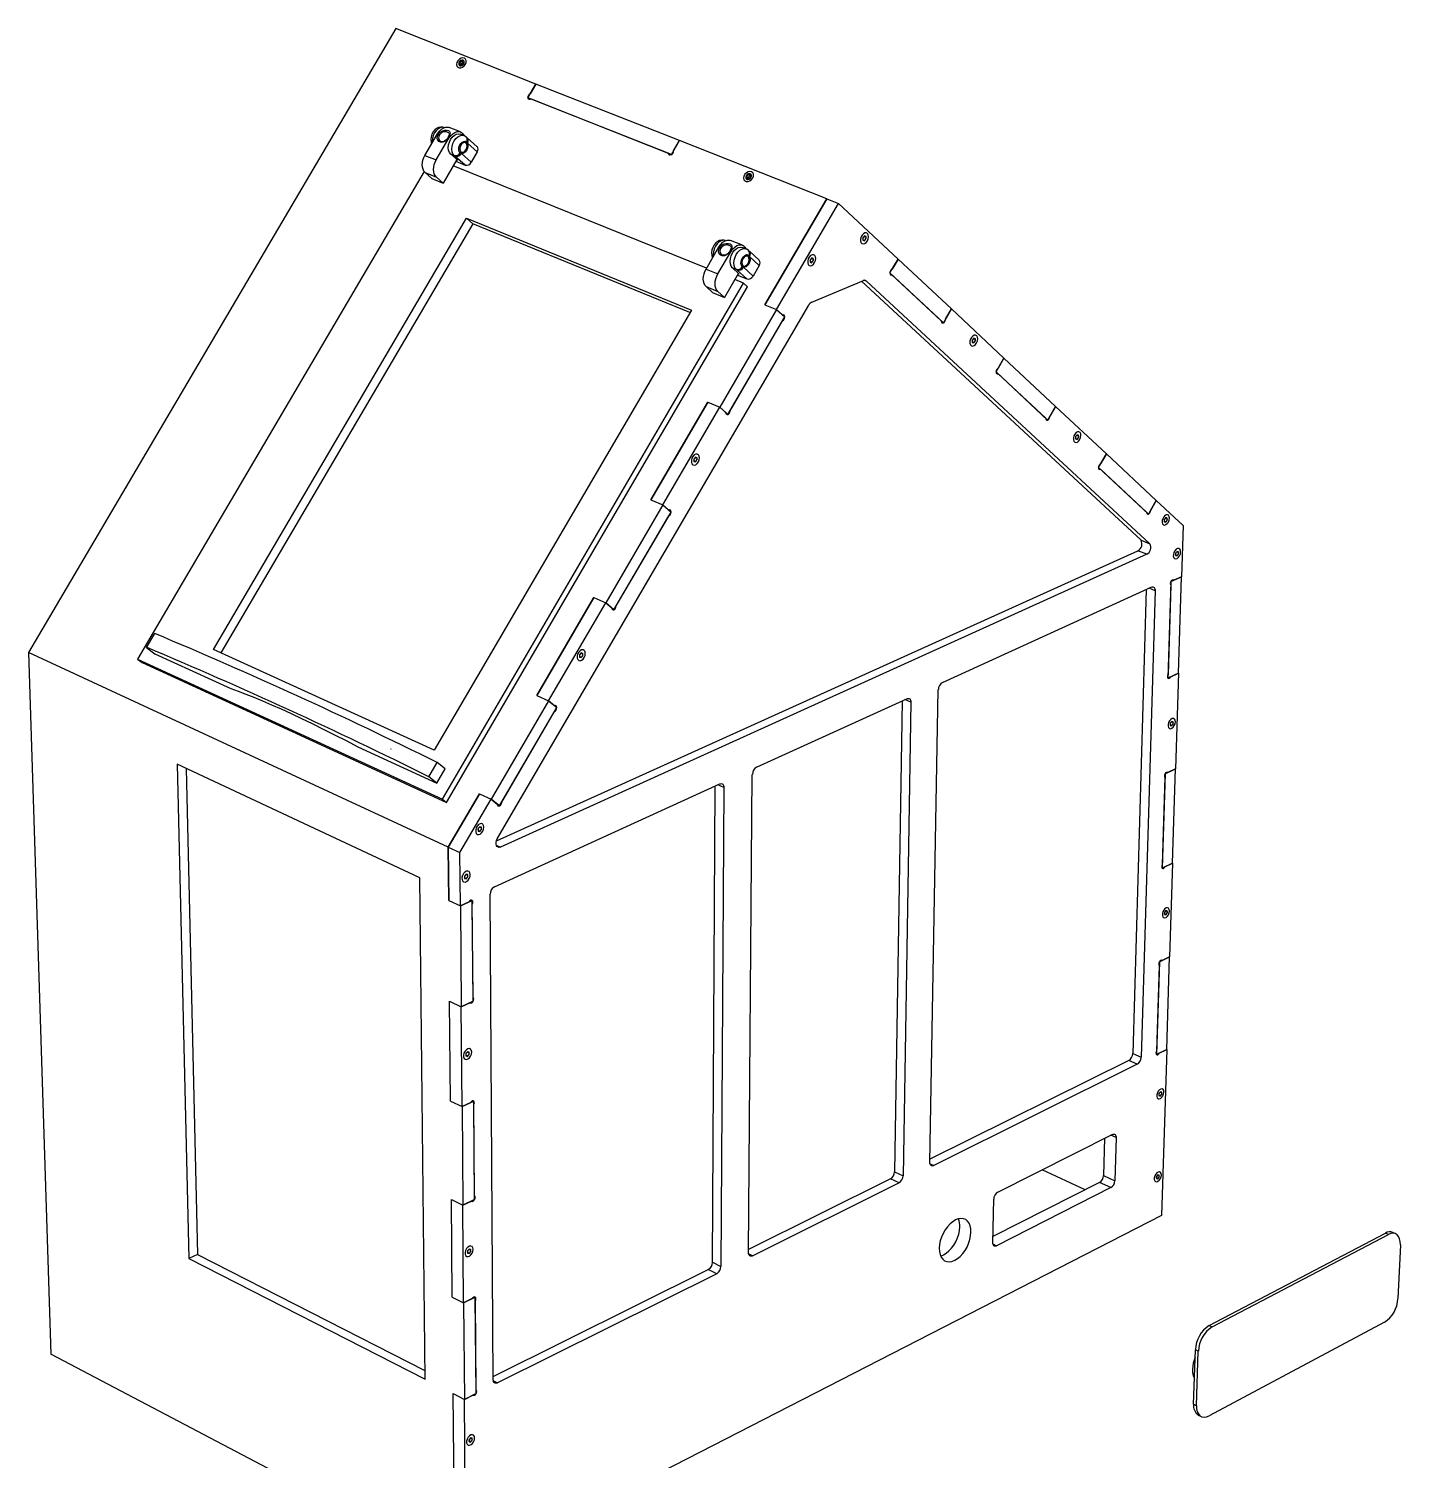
# Model space of a CAD drawing. Extents: x 0 to 176, y 0 to 259.
# Drawn here: x 52.3 to 176.1, y 130 to 259.2 of the extents above; entities that cross this region are included whole.
import ezdxf

# ---------------------------------------------------------------- set-up
doc = ezdxf.new("R2010")
doc.units = 0
doc.layers.get('0').update_dxf_attribs({"linetype": 'CONTINUOUS'})

msp = doc.modelspace()

# ---------------------------------------------------------------- linework, layer by layer
at = {"color": 7, "linetype": 'CONTINUOUS'}
for p, q in [((85.42, 259.22), (52.26, 202.9)), ((98.07, 254.22), (85.42, 259.22)), ((91.31, 256.3), (91.16, 256.13)), ((91.16, 256.13), (91.19, 255.95)), ((91.3, 256), (91.16, 256.13)), ((91.19, 255.95), (91.38, 255.94)), ((91.45, 256.18), (91.3, 256)), ((91.3, 256), (91.31, 255.94)), ((91.5, 256.29), (91.31, 256.3)), ((91.45, 256.18), (91.31, 256.3)), ((91.38, 255.94), (91.53, 256.11)), ((91.52, 256.17), (91.45, 256.18)), ((91.53, 256.11), (91.5, 256.29)), ((97.34, 252.98), (98.07, 254.22)), ((98.07, 254.22), (97.55, 253.33)), ((111.04, 249.11), (98.07, 254.22)), ((97.34, 252.98), (97.5, 252.84)), ((110.3, 247.85), (97.34, 252.98)), ((97.63, 252.87), (110.01, 247.97)), ((88.05, 247.78), (89.19, 249.73)), ((89.19, 249.73), (89.26, 249.7)), ((91.26, 249.89), (90.24, 250.3)), ((91.57, 249.56), (91.25, 249.69)), ((89.07, 247.37), (90.21, 249.32)), ((90.15, 249.34), (90.21, 249.32)), ((91.66, 249.03), (91.61, 249.05)), ((91.65, 248.16), (91.68, 248.19)), ((91.85, 248.6), (91.85, 248.65)), ((92.76, 248.56), (91.87, 249.35)), ((92.77, 248.09), (91.88, 248.88)), ((110.3, 247.85), (111.04, 249.11)), ((110.51, 248.2), (111.04, 249.11)), ((124.33, 243.86), (111.04, 249.11)), ((88.05, 247.78), (89.07, 247.37)), ((90.94, 247.4), (89.69, 245.28)), ((90.38, 247.9), (90.7, 247.77)), ((90.99, 247.36), (90.38, 247.9)), ((90.79, 247.69), (90.7, 247.77)), ((91.68, 246.9), (90.79, 247.69)), ((90.84, 247.24), (91.68, 246.9)), ((90.91, 247.36), (90.97, 247.34)), ((91.21, 248.03), (91.25, 248.01)), ((91.34, 247.95), (92.22, 247.16)), ((92.77, 248.09), (92.22, 247.16)), ((110.17, 247.82), (110.01, 247.97)), ((87.98, 246.33), (62.1, 202.31)), ((88.07, 246.23), (89.08, 245.82)), ((88.67, 245.7), (88.07, 246.23)), ((88.67, 245.7), (89.69, 245.28)), ((89.69, 245.28), (89.08, 245.82)), ((113.48, 237.59), (90.6, 246.84)), ((117.24, 246.06), (117.08, 245.88)), ((117.08, 245.88), (117.12, 245.69)), ((117.22, 245.75), (117.08, 245.88)), ((117.12, 245.69), (117.31, 245.68)), ((117.38, 245.93), (117.22, 245.75)), ((117.22, 245.75), (117.23, 245.68)), ((117.43, 246.04), (117.24, 246.06)), ((117.38, 245.93), (117.24, 246.06)), ((117.31, 245.68), (117.47, 245.85)), ((117.46, 245.93), (117.38, 245.93)), ((117.47, 245.85), (117.43, 246.04)), ((118.74, 234.29), (124.33, 243.86)), ((124.33, 243.86), (118.74, 234.29)), ((119.81, 233.85), (125.41, 243.44)), ((124.33, 243.86), (125.41, 243.44)), ((124.33, 243.86), (124.33, 243.86)), ((125.41, 243.44), (130.77, 238.42)), ((68.94, 203.16), (91.8, 242.11)), ((91.8, 242.11), (112.11, 233.81)), ((91.8, 242.11), (92.36, 241.61)), ((92.36, 241.61), (69.61, 202.86)), ((111.98, 233.59), (92.36, 241.61)), ((127.74, 240.5), (127.59, 240.33)), ((127.88, 240.45), (127.74, 240.5)), ((127.87, 240.23), (127.88, 240.45)), ((113.44, 237.51), (114.6, 239.51)), ((114.6, 239.51), (114.67, 239.48)), ((115.2, 240.08), (115.18, 240.08)), ((116.72, 239.67), (115.65, 240.1)), ((117.05, 239.33), (116.71, 239.47)), ((118.22, 238.32), (117.35, 239.12)), ((127.59, 240.33), (127.59, 240.11)), ((127.59, 240.11), (127.73, 240.06)), ((127.73, 240.06), (127.87, 240.23)), ((114.5, 237.08), (115.67, 239.08)), ((115.6, 239.1), (115.67, 239.08)), ((117.09, 237.86), (117.13, 237.9)), ((117.14, 238.79), (117.1, 238.8)), ((117.11, 238.8), (117.21, 238.74)), ((117.33, 238.39), (117.33, 238.45)), ((118.24, 237.84), (117.37, 238.64)), ((118.24, 237.84), (117.68, 236.88)), ((122.98, 238.53), (122.83, 238.36)), ((122.83, 238.36), (122.83, 238.14)), ((122.83, 238.14), (122.97, 238.09)), ((122.97, 238.09), (123.12, 238.26)), ((123.12, 238.48), (122.98, 238.53)), ((123.12, 238.26), (123.12, 238.48)), ((130.03, 237.16), (130.77, 238.42)), ((130.77, 238.42), (130.23, 237.49)), ((130.77, 238.42), (130.77, 238.42)), ((135.6, 233.91), (130.77, 238.42)), ((113.44, 237.51), (114.5, 237.08)), ((116.36, 237.14), (115.09, 234.96)), ((115.82, 237.63), (116.15, 237.49)), ((116.41, 237.09), (115.82, 237.63)), ((116.82, 236.23), (116.02, 236.56)), ((116.24, 237.41), (116.15, 237.49)), ((117.11, 236.62), (116.24, 237.41)), ((116.26, 236.97), (117.11, 236.62)), ((116.34, 237.1), (116.39, 237.07)), ((116.69, 237.76), (116.72, 237.74)), ((116.81, 237.68), (117.68, 236.88)), ((130.03, 237.16), (134.87, 232.65)), ((130.05, 237.05), (130.22, 236.98)), ((130.22, 236.98), (134.68, 232.83)), ((89.62, 189.66), (116.82, 236.23)), ((90, 189.36), (117.19, 235.9)), ((113.43, 235.93), (114.49, 235.5)), ((114.03, 235.4), (113.43, 235.93)), ((114.03, 235.4), (115.09, 234.96)), ((115.09, 234.96), (114.49, 235.5)), ((116.82, 236.23), (117.19, 235.9)), ((122.98, 234.53), (127.64, 236.47)), ((152.72, 213.03), (127.48, 236.41)), ((127.91, 236.43), (153.5, 212.71)), ((94.58, 186.07), (122.71, 234.26)), ((118.74, 234.29), (119.81, 233.85)), ((112.11, 233.81), (88.88, 194.07)), ((119.81, 233.85), (114.67, 225.05)), ((115.41, 224.39), (120.54, 233.19)), ((115.61, 224.73), (120.35, 232.85)), ((120.35, 233.36), (119.81, 233.85)), ((119.81, 233.85), (120.54, 233.19)), ((120.34, 232.85), (120.35, 232.85)), ((134.7, 232.72), (134.87, 232.65)), ((135.6, 233.91), (134.87, 232.65)), ((135.06, 232.99), (135.6, 233.91)), ((135.06, 232.99), (135.06, 232.99)), ((135.6, 233.91), (140.34, 229.47)), ((135.6, 233.91), (135.6, 233.91)), ((137.62, 231.27), (137.48, 231.1)), ((137.48, 231.1), (137.48, 230.89)), ((137.48, 230.89), (137.61, 230.84)), ((137.61, 230.84), (137.75, 231.01)), ((137.76, 231.22), (137.62, 231.27)), ((137.75, 231.01), (137.76, 231.22)), ((139.62, 228.23), (140.34, 229.47)), ((140.34, 229.47), (139.81, 228.56)), ((140.34, 229.47), (140.34, 229.47)), ((145, 225.11), (140.34, 229.47)), ((139.62, 228.23), (144.28, 223.88)), ((139.63, 228.13), (139.8, 228.06)), ((139.8, 228.06), (144.11, 224.04)), ((108.46, 216.68), (113.61, 225.49)), ((113.61, 225.49), (108.46, 216.68)), ((109.53, 216.22), (114.67, 225.05)), ((113.61, 225.49), (114.67, 225.05)), ((113.61, 225.49), (114.67, 225.05)), ((113.61, 225.49), (113.61, 225.49)), ((114.67, 225.05), (115.22, 224.57)), ((115.41, 224.39), (114.67, 225.05)), ((145, 225.11), (144.28, 223.88)), ((144.48, 224.21), (145, 225.11)), ((145, 225.11), (149.59, 220.83)), ((145, 225.11), (145, 225.11)), ((115.23, 224.47), (115.41, 224.39)), ((115.61, 224.73), (115.61, 224.73)), ((144.12, 223.94), (144.28, 223.88)), ((144.47, 224.21), (144.48, 224.21)), ((146.95, 222.55), (146.81, 222.39)), ((146.81, 222.39), (146.81, 222.18)), ((147.08, 222.51), (146.95, 222.55)), ((147.08, 222.3), (147.08, 222.51)), ((146.81, 222.18), (146.94, 222.14)), ((146.94, 222.14), (147.08, 222.3)), ((112.47, 220.53), (112.33, 220.36)), ((112.33, 220.36), (112.33, 220.14)), ((112.33, 220.14), (112.47, 220.1)), ((112.62, 220.48), (112.47, 220.53)), ((112.47, 220.1), (112.61, 220.27)), ((112.61, 220.27), (112.62, 220.48)), ((148.87, 219.6), (149.59, 220.83)), ((149.59, 220.83), (149.06, 219.93)), ((149.58, 220.83), (149.59, 220.83)), ((154.09, 216.61), (149.59, 220.83)), ((148.87, 219.6), (153.39, 215.4)), ((148.89, 219.5), (149.05, 219.44)), ((149.05, 219.44), (153.22, 215.56)), ((109.53, 216.23), (104.37, 207.39)), ((108.46, 216.68), (109.53, 216.23)), ((109.53, 216.23), (110.27, 215.58)), ((110.07, 215.75), (109.53, 216.22)), ((154.09, 216.61), (153.39, 215.4)), ((153.57, 215.72), (154.09, 216.61)), ((154.09, 216.61), (156.51, 214.35)), ((154.09, 216.61), (154.09, 216.61)), ((105.12, 206.76), (110.27, 215.58)), ((105.32, 207.1), (110.07, 215.24)), ((110.07, 215.24), (110.07, 215.24)), ((153.23, 215.46), (153.39, 215.4)), ((153.57, 215.72), (153.57, 215.72)), ((154.96, 215.08), (154.82, 214.92)), ((154.82, 214.92), (154.82, 214.71)), ((154.82, 214.71), (154.95, 214.67)), ((154.95, 214.67), (155.08, 214.83)), ((155.09, 215.03), (154.96, 215.08)), ((155.08, 214.83), (155.09, 215.03)), ((156.51, 214.35), (156.36, 209.74)), ((94.51, 185.89), (152.44, 212.09)), ((153.23, 211.77), (152.44, 212.09)), ((152.72, 213.03), (153.5, 212.71)), ((155.97, 212.03), (155.83, 211.87)), ((156.09, 211.99), (155.97, 212.03)), ((156.09, 211.79), (156.09, 211.99)), ((153.23, 211.77), (94.87, 185.34)), ((155.83, 211.87), (155.83, 211.67)), ((155.83, 211.67), (155.95, 211.63)), ((155.95, 211.63), (156.09, 211.79)), ((155.41, 209.31), (156.36, 209.74)), ((155.6, 209.45), (155.67, 209.43)), ((156.36, 209.74), (155.67, 209.43)), ((156.09, 201.03), (156.36, 209.74)), ((134.79, 200.2), (153.64, 208.8)), ((153.19, 208.6), (151.97, 166.71)), ((153.98, 208.48), (152.73, 166.36)), ((155.41, 209.31), (155.15, 200.59)), ((155.4, 208.97), (155.16, 200.92)), ((98.14, 199.01), (103.31, 207.85)), ((103.31, 207.85), (98.14, 199.01)), ((99.2, 198.54), (104.37, 207.39)), ((103.31, 207.85), (104.37, 207.39)), ((103.31, 207.85), (104.37, 207.39)), ((103.31, 207.85), (103.31, 207.85)), ((104.37, 207.39), (104.92, 206.93)), ((105.12, 206.76), (104.37, 207.39)), ((104.93, 206.84), (105.12, 206.76)), ((105.32, 207.1), (105.32, 207.1)), ((62.91, 203.36), (63.65, 204.62)), ((62.91, 203.36), (63.65, 202.79)), ((88.88, 194.07), (68.94, 203.16)), ((90.16, 185.33), (52.26, 202.9)), ((52.26, 202.9), (54.27, 139.56)), ((62.1, 202.31), (62.5, 202)), ((62.1, 202.31), (89.62, 189.66)), ((62.5, 202), (90, 189.36)), ((63.65, 202.79), (70.53, 199.64)), ((102.16, 202.87), (102.01, 202.7)), ((102.01, 202.7), (102.02, 202.48)), ((102.02, 202.48), (102.16, 202.44)), ((102.31, 202.82), (102.16, 202.87)), ((102.16, 202.44), (102.31, 202.61)), ((102.31, 202.61), (102.31, 202.82)), ((156.09, 201.03), (155.15, 200.59)), ((155.4, 200.7), (156.09, 201.03)), ((156.09, 201.03), (155.82, 192.4)), ((133.64, 156.86), (134.41, 199.55)), ((99.2, 198.54), (94.02, 189.67)), ((94.79, 189.06), (99.96, 197.92)), ((98.14, 199.01), (99.2, 198.54)), ((99.76, 198.08), (99.2, 198.54)), ((99.2, 198.54), (99.96, 197.92)), ((118, 192.55), (131.57, 198.73)), ((131.14, 198.54), (130.46, 156.02)), ((131.93, 198.42), (131.23, 155.66)), ((94.99, 189.4), (99.76, 197.58)), ((99.76, 197.58), (99.76, 197.58)), ((155.49, 196.68), (155.36, 196.52)), ((155.36, 196.52), (155.36, 196.32)), ((155.62, 196.64), (155.49, 196.68)), ((155.61, 196.44), (155.62, 196.64)), ((155.36, 196.32), (155.48, 196.28)), ((155.48, 196.28), (155.61, 196.44)), ((82, 194.38), (89.13, 191.11)), ((84.96, 194.18), (84.96, 194.18)), ((84.97, 194.19), (84.97, 194.19)), ((65.67, 192.81), (66.74, 148.18)), ((87.58, 182.57), (65.67, 192.81)), ((88.41, 191.68), (89.16, 192.97)), ((89.89, 192.39), (89.16, 192.97)), ((66.5, 192.42), (67.52, 148.55)), ((89.13, 191.11), (88.41, 191.68)), ((89.13, 191.11), (89.89, 192.39)), ((117.28, 148.72), (117.61, 191.88)), ((154.89, 191.96), (154.62, 183.42)), ((154.87, 191.63), (154.63, 183.74)), ((154.89, 191.96), (155.82, 192.4)), ((155.08, 192.1), (155.13, 192.08)), ((155.82, 192.4), (155.13, 192.08)), ((155.56, 183.87), (155.82, 192.4)), ((90.16, 185.33), (92.97, 190.15)), ((92.97, 190.15), (90.16, 185.33)), ((92.97, 190.15), (94.02, 189.67)), ((92.97, 190.15), (94.02, 189.67)), ((92.97, 190.15), (92.97, 190.15)), ((94.33, 181.75), (114.67, 191.03)), ((114.02, 147.85), (114.27, 190.84)), ((115.05, 190.71), (114.78, 147.47)), ((89.62, 189.66), (90, 189.36)), ((91.21, 184.85), (94.02, 189.67)), ((94.02, 189.67), (94.58, 189.22)), ((94.79, 189.06), (94.02, 189.67)), ((94.59, 189.15), (94.79, 189.06)), ((94.99, 189.4), (94.99, 189.4)), ((93, 187.17), (92.85, 187)), ((92.85, 187), (92.85, 186.78)), ((92.85, 186.78), (93, 186.74)), ((93.15, 187.13), (93, 187.17)), ((93, 186.74), (93.15, 186.92)), ((93.15, 186.92), (93.15, 187.13)), ((90.16, 185.33), (91.21, 184.85)), ((90.2, 180.52), (90.16, 185.33)), ((90.16, 185.33), (90.2, 180.52)), ((91.25, 180.03), (91.21, 184.85)), ((155.56, 183.87), (154.62, 183.42)), ((154.87, 183.54), (155.56, 183.87)), ((155.56, 183.87), (155.3, 175.42)), ((88.06, 137.29), (87.58, 182.57)), ((91.76, 182.89), (91.62, 182.72)), ((91.62, 182.72), (91.62, 182.51)), ((91.62, 182.51), (91.77, 182.47)), ((91.91, 182.85), (91.76, 182.89)), ((91.77, 182.47), (91.91, 182.64)), ((91.91, 182.64), (91.91, 182.85)), ((94.22, 137.24), (93.93, 181.07)), ((90.2, 180.52), (91.25, 180.03)), ((91.25, 180.03), (92.32, 180.52)), ((92.04, 180.39), (91.25, 180.03)), ((91.25, 180.03), (91.32, 170.92)), ((92.27, 180.54), (92.32, 180.52)), ((92.39, 171.41), (92.32, 180.52)), ((92.39, 171.76), (92.32, 180.16)), ((154.84, 179.44), (154.83, 179.25)), ((154.83, 179.25), (154.96, 179.21)), ((154.97, 179.6), (154.84, 179.44)), ((154.96, 179.21), (155.09, 179.37)), ((155.09, 179.57), (154.97, 179.6)), ((155.09, 179.37), (155.09, 179.57)), ((154.37, 174.96), (154.11, 166.6)), ((154.36, 174.64), (154.12, 166.92)), ((154.37, 174.96), (155.3, 175.42)), ((154.57, 175.11), (154.61, 175.08)), ((155.3, 175.42), (154.61, 175.08)), ((155.04, 167.06), (155.3, 175.42)), ((90.28, 171.41), (91.32, 170.92)), ((90.36, 162.41), (90.28, 171.41)), ((92.39, 171.41), (91.32, 170.92)), ((91.32, 170.92), (92.11, 171.28)), ((91.4, 161.91), (91.32, 170.92)), ((91.89, 166.86), (91.75, 166.69)), ((92.04, 166.82), (91.89, 166.86)), ((92.04, 166.62), (92.04, 166.82)), ((155.04, 167.06), (154.11, 166.6)), ((154.36, 166.72), (155.04, 167.06)), ((155.04, 167.06), (154.57, 152.08)), ((91.75, 166.69), (91.75, 166.48)), ((91.75, 166.48), (91.89, 166.44)), ((91.89, 166.44), (92.04, 166.62)), ((151.61, 166.08), (133.65, 157.15)), ((152.37, 165.73), (134, 156.58)), ((152.37, 165.73), (151.61, 166.08)), ((151.97, 166.71), (152.73, 166.36)), ((154.46, 163.25), (154.33, 163.09)), ((154.33, 163.09), (154.33, 162.9)), ((154.33, 162.9), (154.45, 162.86)), ((154.45, 162.86), (154.58, 163.02)), ((154.59, 163.22), (154.46, 163.25)), ((154.58, 163.02), (154.59, 163.22)), ((90.36, 162.41), (91.4, 161.91)), ((91.4, 161.91), (92.46, 162.41)), ((92.18, 162.28), (91.4, 161.91)), ((91.4, 161.91), (91.47, 153)), ((92.42, 162.43), (92.46, 162.41)), ((92.53, 153.51), (92.46, 162.41)), ((92.52, 153.85), (92.46, 162.07)), ((139.78, 154.19), (150.12, 159.39)), ((149.43, 159.05), (149.34, 155.68)), ((150.46, 159.12), (150.35, 155.21)), ((130.09, 155.38), (117.28, 149.01)), ((130.86, 155.02), (130.09, 155.38)), ((130.46, 156.02), (131.23, 155.66)), ((147.68, 154.4), (143.8, 156.21)), ((149.34, 155.68), (150.35, 155.21)), ((154.23, 155.75), (154.1, 155.59)), ((154.1, 155.59), (154.1, 155.4)), ((154.1, 155.4), (154.22, 155.37)), ((154.22, 155.37), (154.35, 155.53)), ((154.36, 155.72), (154.23, 155.75)), ((154.35, 155.53), (154.36, 155.72)), ((130.86, 155.02), (117.65, 148.44)), ((148.98, 155.06), (139.34, 150.17)), ((149.99, 154.59), (139.67, 149.35)), ((149.99, 154.59), (148.98, 155.06)), ((90.44, 153.51), (91.47, 153)), ((90.52, 144.7), (90.44, 153.51)), ((92.53, 153.51), (91.47, 153)), ((91.47, 153), (92.25, 153.37)), ((91.54, 144.19), (91.47, 153)), ((139.33, 149.62), (139.41, 153.55)), ((154.57, 152.08), (91.75, 119.87)), ((158.87, 142.14), (174.78, 150.48)), ((159.14, 142.01), (175.05, 150.36)), ((175.05, 150.36), (174.78, 150.48)), ((175.72, 150.43), (175.45, 150.55)), ((92.03, 149.04), (91.89, 148.87)), ((91.89, 148.87), (91.89, 148.67)), ((91.89, 148.67), (92.04, 148.63)), ((92.18, 149.01), (92.03, 149.04)), ((92.04, 148.63), (92.18, 148.81)), ((92.18, 148.81), (92.18, 149.01)), ((176.14, 149.44), (175.92, 144.57)), ((67.52, 148.55), (66.74, 148.18)), ((66.74, 148.18), (88.06, 137.29)), ((67.52, 148.55), (88.05, 138.08)), ((114.02, 147.85), (114.78, 147.47)), ((94.22, 137.54), (113.64, 147.2)), ((114.4, 146.82), (94.61, 136.97)), ((114.4, 146.82), (113.64, 147.2)), ((90.52, 144.7), (91.54, 144.19)), ((91.54, 144.19), (92.59, 144.7)), ((92.32, 144.57), (91.54, 144.19)), ((91.54, 144.19), (91.62, 135.47)), ((92.56, 144.72), (92.59, 144.7)), ((92.66, 135.99), (92.59, 144.7)), ((92.66, 136.33), (92.6, 144.37)), ((174.7, 142.44), (158.86, 134)), ((158.87, 142.14), (159.14, 142.01)), ((157.46, 135.03), (157.62, 139.96)), ((157.89, 139.83), (157.62, 139.96)), ((157.72, 134.9), (157.89, 139.83)), ((90.74, 120.4), (54.27, 139.56)), ((90.6, 135.99), (91.62, 135.47)), ((90.74, 120.4), (90.6, 135.99)), ((92.66, 135.99), (91.62, 135.47)), ((91.62, 135.47), (92.38, 135.86)), ((91.75, 119.87), (91.62, 135.47)), ((157.46, 135.03), (157.72, 134.9)), ((157.88, 134.06), (158.14, 133.94)), ((92.17, 132), (92.03, 131.83)), ((92.31, 131.98), (92.17, 132)), ((92.31, 131.78), (92.31, 131.98)), ((92.03, 131.83), (92.03, 131.63)), ((92.03, 131.63), (92.17, 131.61)), ((92.17, 131.61), (92.31, 131.78))]:
    msp.add_line(p, q, dxfattribs=at)
at = {"color": 8, "linetype": 'CONTINUOUS'}
for p, q in [((90.97, 247.34), (90.98, 247.36)), ((116.39, 237.07), (116.41, 237.1)), ((127.91, 236.43), (127.75, 236.5)), ((153.98, 208.48), (153.44, 208.71)), ((131.93, 198.42), (131.39, 198.65)), ((115.05, 190.71), (114.51, 190.95)), ((94.49, 185.52), (94.87, 185.34)), ((150.46, 159.12), (150, 159.33)), ((133.66, 156.74), (134, 156.58)), ((139.34, 149.51), (139.67, 149.35)), ((117.29, 148.61), (117.65, 148.44)), ((94.23, 137.16), (94.61, 136.97))]:
    msp.add_line(p, q, dxfattribs=at)
at = {"color": 7, "linetype": 'CONTINUOUS'}
for points in [[(91.77, 256.33), (91.72, 256.46), (91.61, 256.54), (91.47, 256.57), (91.31, 256.54), (91.16, 256.45), (91.03, 256.32), (90.94, 256.16), (90.91, 255.99), (90.93, 255.84), (91.02, 255.73), (91.14, 255.67), (91.29, 255.67), (91.45, 255.74), (91.6, 255.85), (91.71, 256), (91.77, 256.17), (91.77, 256.33)], [(91.49, 256.37), (91.4, 256.38), (91.3, 256.35), (91.21, 256.29), (91.14, 256.2), (91.1, 256.1), (91.1, 256), (91.13, 255.92), (91.2, 255.87), (91.29, 255.86), (91.38, 255.89), (91.48, 255.95), (91.55, 256.04), (91.59, 256.14), (91.59, 256.24), (91.56, 256.32), (91.49, 256.37)], [(97.55, 253.33), (97.46, 253.27), (97.39, 253.18), (97.35, 253.08), (97.34, 252.98), (97.38, 252.9), (97.45, 252.85), (97.54, 252.84), (97.63, 252.87)], [(89.78, 250.27), (89.66, 250.32), (89.47, 250.33), (89.28, 250.28), (89.1, 250.2), (88.93, 250.07), (88.79, 249.89), (88.67, 249.68), (88.6, 249.45), (88.57, 249.2), (88.6, 248.98), (88.65, 248.81)], [(90.15, 249.34), (90.01, 249.17), (89.84, 249.04), (89.65, 248.96), (89.46, 248.96), (89.31, 249.02), (89.2, 249.14), (89.16, 249.31), (89.18, 249.51), (89.26, 249.7)], [(89.19, 249.73), (89.35, 249.95), (89.54, 250.14), (89.74, 250.26), (89.95, 250.33), (90.14, 250.32), (90.24, 250.3)], [(89.26, 249.7), (89.28, 249.73), (89.42, 249.88), (89.64, 250), (89.85, 250.05), (90.02, 250.05), (90.17, 250.01), (90.27, 249.94), (90.32, 249.82), (90.3, 249.68), (90.24, 249.52), (90.15, 249.34)], [(90.22, 249.8), (90.22, 249.8), (90.24, 249.75), (90.25, 249.68), (90.22, 249.57), (90.16, 249.43), (90.11, 249.35)], [(90.38, 247.9), (90.26, 248.04), (90.19, 248.24), (90.16, 248.47), (90.19, 248.72), (90.26, 248.97), (90.37, 249.21), (90.52, 249.42), (90.69, 249.58), (90.88, 249.68), (91.06, 249.72), (91.24, 249.7), (91.25, 249.69)], [(90.21, 249.32), (90.37, 249.54), (90.56, 249.73), (90.76, 249.85), (90.96, 249.92), (91.16, 249.92), (91.34, 249.85), (91.48, 249.72), (91.59, 249.53), (91.59, 249.53)], [(91.78, 249.43), (91.63, 249.53), (91.57, 249.56)], [(90.12, 249.35), (90.07, 249.28), (89.95, 249.15), (89.8, 249.05), (89.66, 249.01), (89.53, 249), (89.42, 249.05), (89.39, 249.08)], [(91.23, 248.01), (91.15, 248.12), (91.11, 248.29), (91.12, 248.48), (91.18, 248.67), (91.28, 248.84), (91.41, 248.97), (91.55, 249.04), (91.69, 249.05), (91.81, 248.99)], [(91.75, 248.88), (91.64, 248.93), (91.52, 248.92), (91.39, 248.84), (91.29, 248.7), (91.22, 248.54), (91.19, 248.37), (91.22, 248.22), (91.29, 248.11), (91.4, 248.06), (91.52, 248.07), (91.65, 248.15), (91.75, 248.29), (91.82, 248.45), (91.85, 248.62), (91.82, 248.78), (91.75, 248.88)], [(91.88, 248.88), (91.93, 248.74), (91.93, 248.57), (91.89, 248.4), (91.81, 248.23), (91.71, 248.09), (91.59, 248), (91.46, 247.95), (91.34, 247.95)], [(91.61, 249.05), (91.62, 249.05), (91.73, 248.99)], [(91.88, 249.34), (91.81, 249.41), (91.78, 249.44)], [(110.01, 247.97), (110.04, 247.88), (110.11, 247.83), (110.2, 247.82), (110.3, 247.85), (110.4, 247.91), (110.47, 248), (110.51, 248.1), (110.51, 248.2)], [(88.07, 246.23), (87.96, 246.36), (87.88, 246.52), (87.83, 246.7), (87.81, 246.91), (87.82, 247.13), (87.87, 247.35), (87.95, 247.58), (88.05, 247.78)], [(89.08, 245.82), (88.97, 245.95), (88.89, 246.1), (88.84, 246.29), (88.83, 246.5), (88.84, 246.72), (88.89, 246.94), (88.96, 247.16), (89.07, 247.37)], [(90.99, 247.36), (90.99, 247.35), (91, 247.34), (91, 247.34), (91, 247.34), (91, 247.33), (90.99, 247.34), (90.98, 247.34), (90.97, 247.34)], [(117.72, 246.08), (117.66, 246.21), (117.55, 246.3), (117.4, 246.33), (117.24, 246.3), (117.08, 246.21), (116.94, 246.07), (116.85, 245.91), (116.82, 245.74), (116.85, 245.58), (116.94, 245.47), (117.07, 245.41), (117.23, 245.41), (117.4, 245.47), (117.55, 245.59), (117.66, 245.74), (117.72, 245.91), (117.72, 246.08)], [(117.13, 245.61), (117.22, 245.6), (117.32, 245.63), (117.42, 245.69), (117.49, 245.78), (117.53, 245.89), (117.53, 245.99), (117.49, 246.07), (117.42, 246.12), (117.33, 246.13), (117.23, 246.11), (117.14, 246.04), (117.06, 245.95), (117.02, 245.85), (117.02, 245.75), (117.06, 245.67), (117.13, 245.61)], [(128.09, 240.43), (128.07, 240.59), (128, 240.72), (127.9, 240.78), (127.77, 240.77), (127.64, 240.7), (127.52, 240.57), (127.43, 240.41), (127.38, 240.22), (127.38, 240.05), (127.42, 239.9), (127.51, 239.81), (127.63, 239.78), (127.76, 239.82), (127.89, 239.92), (128, 240.07), (128.07, 240.25), (128.09, 240.43)], [(127.86, 240.34), (127.85, 240.27), (127.82, 240.2), (127.78, 240.14), (127.73, 240.11), (127.68, 240.1), (127.64, 240.12), (127.61, 240.17), (127.6, 240.23), (127.62, 240.3), (127.64, 240.37), (127.69, 240.42), (127.74, 240.45), (127.79, 240.46), (127.83, 240.44), (127.85, 240.4), (127.86, 240.34)], [(115.17, 240.08), (115.05, 240.12), (114.85, 240.13), (114.66, 240.09), (114.49, 240), (114.32, 239.87), (114.17, 239.69), (114.05, 239.47), (113.97, 239.24), (113.94, 238.99), (113.96, 238.73), (114.03, 238.53), (114.03, 238.53)], [(115.6, 239.1), (115.46, 238.92), (115.28, 238.79), (115.09, 238.71), (114.9, 238.71), (114.73, 238.77), (114.62, 238.9), (114.57, 239.08), (114.59, 239.28), (114.67, 239.48)], [(114.6, 239.51), (114.76, 239.74), (114.95, 239.93), (115.15, 240.06), (115.36, 240.12), (115.55, 240.12), (115.65, 240.1)], [(114.67, 239.48), (114.69, 239.51), (114.83, 239.67), (115.06, 239.79), (115.28, 239.83), (115.45, 239.83), (115.61, 239.79), (115.71, 239.72), (115.77, 239.6), (115.76, 239.45), (115.7, 239.29), (115.6, 239.1)], [(115.65, 239.58), (115.66, 239.58), (115.69, 239.52), (115.7, 239.44), (115.67, 239.33), (115.61, 239.19), (115.57, 239.11)], [(115.82, 237.63), (115.71, 237.78), (115.64, 237.98), (115.61, 238.21), (115.64, 238.47), (115.71, 238.72), (115.83, 238.97), (115.98, 239.18), (116.15, 239.34), (116.34, 239.45), (116.52, 239.5), (116.7, 239.47), (116.71, 239.47)], [(115.67, 239.08), (115.83, 239.31), (116.02, 239.5), (116.22, 239.63), (116.43, 239.7), (116.62, 239.7), (116.8, 239.63), (116.94, 239.5), (117.03, 239.34)], [(117.26, 239.2), (117.11, 239.3), (117.04, 239.33)], [(117.36, 239.11), (117.29, 239.17), (117.26, 239.2)], [(115.57, 239.11), (115.52, 239.03), (115.39, 238.9), (115.25, 238.81), (115.09, 238.76), (114.95, 238.76), (114.84, 238.8), (114.81, 238.84)], [(116.71, 237.73), (116.63, 237.86), (116.59, 238.02), (116.6, 238.21), (116.67, 238.41), (116.77, 238.58), (116.9, 238.72), (117.04, 238.79), (117.18, 238.8), (117.29, 238.74)], [(117.23, 238.64), (117.13, 238.69), (117, 238.67), (116.88, 238.58), (116.77, 238.45), (116.7, 238.28), (116.67, 238.1), (116.7, 237.95), (116.77, 237.84), (116.87, 237.79), (117, 237.81), (117.12, 237.89), (117.23, 238.03), (117.3, 238.2), (117.33, 238.37), (117.3, 238.53), (117.23, 238.64)], [(117.37, 238.64), (117.41, 238.49), (117.41, 238.32), (117.37, 238.14), (117.29, 237.97), (117.18, 237.83), (117.06, 237.73), (116.93, 237.68), (116.81, 237.68)], [(123.34, 238.46), (123.32, 238.63), (123.25, 238.75), (123.14, 238.81), (123.02, 238.8), (122.88, 238.73), (122.76, 238.6), (122.67, 238.44), (122.62, 238.25), (122.62, 238.07), (122.66, 237.93), (122.75, 237.84), (122.87, 237.81), (123, 237.85), (123.13, 237.95), (123.24, 238.1), (123.31, 238.28), (123.34, 238.46)], [(122.85, 238.26), (122.86, 238.33), (122.89, 238.39), (122.93, 238.45), (122.98, 238.48), (123.03, 238.49), (123.07, 238.47), (123.1, 238.43), (123.11, 238.36), (123.1, 238.29), (123.07, 238.23), (123.02, 238.17), (122.97, 238.14), (122.93, 238.13), (122.88, 238.15), (122.86, 238.2), (122.85, 238.26)], [(113.43, 235.93), (113.32, 236.06), (113.25, 236.22), (113.2, 236.41), (113.18, 236.62), (113.2, 236.84), (113.25, 237.07), (113.33, 237.3), (113.44, 237.51)], [(114.49, 235.5), (114.39, 235.63), (114.31, 235.79), (114.26, 235.98), (114.25, 236.19), (114.27, 236.41), (114.32, 236.64), (114.4, 236.87), (114.5, 237.08)], [(116.41, 237.09), (116.42, 237.08), (116.43, 237.07), (116.43, 237.07), (116.43, 237.07), (116.42, 237.07), (116.42, 237.07), (116.41, 237.07), (116.39, 237.07)], [(130.23, 237.49), (130.16, 237.44), (130.09, 237.36), (130.05, 237.26), (130.03, 237.16), (130.05, 237.06), (130.09, 237), (130.15, 236.97), (130.22, 236.98)], [(120.35, 232.85), (120.42, 232.9), (120.48, 232.98), (120.53, 233.08), (120.54, 233.19), (120.53, 233.28), (120.49, 233.35), (120.42, 233.37), (120.35, 233.36)], [(134.68, 232.83), (134.69, 232.74), (134.73, 232.67), (134.79, 232.64), (134.87, 232.65), (134.94, 232.7), (135, 232.78), (135.04, 232.88), (135.06, 232.99)], [(137.97, 231.21), (137.95, 231.37), (137.88, 231.48), (137.78, 231.54), (137.66, 231.54), (137.53, 231.47), (137.41, 231.34), (137.32, 231.18), (137.27, 231), (137.27, 230.82), (137.31, 230.68), (137.4, 230.59), (137.51, 230.56), (137.64, 230.6), (137.76, 230.7), (137.87, 230.85), (137.94, 231.03), (137.97, 231.21)], [(137.74, 231.11), (137.73, 231.04), (137.7, 230.98), (137.66, 230.92), (137.61, 230.89), (137.56, 230.88), (137.52, 230.9), (137.5, 230.94), (137.49, 231), (137.5, 231.07), (137.53, 231.14), (137.57, 231.19), (137.62, 231.22), (137.67, 231.23), (137.71, 231.21), (137.73, 231.17), (137.74, 231.11)], [(139.81, 228.56), (139.74, 228.51), (139.67, 228.43), (139.63, 228.33), (139.62, 228.23), (139.63, 228.14), (139.67, 228.08), (139.73, 228.05), (139.8, 228.06)], [(115.22, 224.57), (115.23, 224.47), (115.27, 224.41), (115.34, 224.38), (115.41, 224.39), (115.49, 224.44), (115.55, 224.53), (115.59, 224.63), (115.61, 224.73)], [(144.11, 224.04), (144.12, 223.96), (144.16, 223.89), (144.21, 223.87), (144.28, 223.88), (144.36, 223.93), (144.42, 224.01), (144.46, 224.1), (144.48, 224.21)], [(147.29, 222.5), (147.27, 222.65), (147.21, 222.77), (147.11, 222.82), (146.99, 222.82), (146.86, 222.75), (146.75, 222.62), (146.66, 222.46), (146.61, 222.28), (146.61, 222.11), (146.65, 221.98), (146.73, 221.89), (146.84, 221.86), (146.97, 221.9), (147.09, 222), (147.19, 222.15), (147.26, 222.32), (147.29, 222.5)], [(147.07, 222.4), (147.06, 222.33), (147.03, 222.27), (146.99, 222.21), (146.94, 222.18), (146.9, 222.17), (146.86, 222.19), (146.83, 222.23), (146.82, 222.29), (146.84, 222.36), (146.86, 222.42), (146.9, 222.48), (146.95, 222.51), (147, 222.52), (147.04, 222.5), (147.06, 222.46), (147.07, 222.4)], [(112.84, 220.47), (112.81, 220.63), (112.74, 220.75), (112.64, 220.81), (112.51, 220.8), (112.37, 220.73), (112.25, 220.6), (112.16, 220.43), (112.11, 220.25), (112.11, 220.07), (112.16, 219.93), (112.25, 219.84), (112.37, 219.81), (112.5, 219.85), (112.63, 219.96), (112.74, 220.11), (112.81, 220.29), (112.84, 220.47)], [(112.34, 220.26), (112.35, 220.33), (112.38, 220.39), (112.42, 220.45), (112.47, 220.48), (112.52, 220.49), (112.56, 220.47), (112.59, 220.43), (112.6, 220.37), (112.59, 220.3), (112.56, 220.23), (112.52, 220.18), (112.47, 220.14), (112.42, 220.13), (112.38, 220.15), (112.35, 220.2), (112.34, 220.26)], [(149.06, 219.93), (148.99, 219.88), (148.93, 219.8), (148.89, 219.7), (148.87, 219.6), (148.89, 219.51), (148.92, 219.45), (148.98, 219.43), (149.05, 219.44)], [(110.07, 215.24), (110.15, 215.3), (110.21, 215.38), (110.25, 215.48), (110.27, 215.58), (110.25, 215.67), (110.21, 215.74), (110.15, 215.77), (110.07, 215.75)], [(153.22, 215.56), (153.23, 215.47), (153.26, 215.41), (153.32, 215.38), (153.39, 215.4), (153.46, 215.45), (153.52, 215.52), (153.56, 215.62), (153.57, 215.72)], [(155.29, 215.02), (155.27, 215.18), (155.21, 215.29), (155.11, 215.34), (155, 215.33), (154.87, 215.26), (154.76, 215.14), (154.67, 214.98), (154.63, 214.81), (154.62, 214.64), (154.66, 214.51), (154.74, 214.42), (154.85, 214.4), (154.97, 214.44), (155.09, 214.54), (155.19, 214.68), (155.26, 214.85), (155.29, 215.02)], [(155.07, 214.93), (155.06, 214.86), (155.03, 214.8), (154.99, 214.75), (154.95, 214.71), (154.9, 214.7), (154.86, 214.72), (154.84, 214.76), (154.83, 214.82), (154.84, 214.88), (154.87, 214.95), (154.91, 215), (154.96, 215.03), (155, 215.04), (155.04, 215.02), (155.06, 214.98), (155.07, 214.93)], [(156.29, 211.98), (156.28, 212.13), (156.22, 212.24), (156.12, 212.3), (156.01, 212.29), (155.88, 212.22), (155.77, 212.09), (155.69, 211.94), (155.64, 211.76), (155.63, 211.6), (155.67, 211.46), (155.75, 211.38), (155.86, 211.36), (155.98, 211.4), (156.1, 211.5), (156.2, 211.64), (156.27, 211.81), (156.29, 211.98)], [(156.08, 211.88), (156.07, 211.82), (156.04, 211.75), (156, 211.7), (155.96, 211.67), (155.91, 211.66), (155.87, 211.68), (155.85, 211.72), (155.84, 211.77), (155.85, 211.84), (155.88, 211.9), (155.92, 211.96), (155.97, 211.99), (156.01, 212), (156.05, 211.98), (156.07, 211.94), (156.08, 211.88)], [(155.67, 209.43), (155.61, 209.45), (155.54, 209.44), (155.47, 209.39), (155.41, 209.31), (155.37, 209.21), (155.36, 209.12), (155.37, 209.03), (155.4, 208.97)], [(153.64, 208.8), (153.71, 208.82), (153.78, 208.83), (153.84, 208.81), (153.89, 208.77), (153.93, 208.72), (153.96, 208.65), (153.98, 208.57), (153.98, 208.48)], [(104.92, 206.93), (104.93, 206.84), (104.98, 206.77), (105.04, 206.74), (105.12, 206.76), (105.19, 206.81), (105.26, 206.89), (105.3, 207), (105.32, 207.1)], [(102.53, 202.82), (102.51, 202.98), (102.44, 203.09), (102.33, 203.15), (102.2, 203.14), (102.06, 203.06), (101.94, 202.93), (101.84, 202.76), (101.79, 202.58), (101.8, 202.4), (101.85, 202.26), (101.94, 202.18), (102.06, 202.15), (102.2, 202.2), (102.33, 202.3), (102.44, 202.45), (102.51, 202.63), (102.53, 202.82)], [(102.03, 202.59), (102.04, 202.66), (102.07, 202.73), (102.11, 202.79), (102.16, 202.82), (102.21, 202.83), (102.26, 202.81), (102.28, 202.77), (102.29, 202.71), (102.28, 202.64), (102.26, 202.57), (102.21, 202.52), (102.16, 202.48), (102.11, 202.47), (102.07, 202.49), (102.04, 202.53), (102.03, 202.59)], [(155.16, 200.92), (155.12, 200.83), (155.1, 200.73), (155.11, 200.65), (155.15, 200.59), (155.2, 200.56), (155.27, 200.58), (155.34, 200.63), (155.4, 200.7)], [(70.53, 199.64), (71.17, 199.41), (71.86, 199.15), (72.6, 198.86), (73.38, 198.53), (74.2, 198.18), (75.06, 197.8), (75.96, 197.38), (76.89, 196.95), (77.86, 196.48), (78.86, 195.99), (79.88, 195.47), (80.93, 194.94), (82, 194.38)], [(99.76, 197.58), (99.83, 197.63), (99.9, 197.71), (99.94, 197.81), (99.96, 197.92), (99.94, 198.01), (99.9, 198.07), (99.83, 198.1), (99.76, 198.08)], [(131.57, 198.73), (131.64, 198.76), (131.71, 198.76), (131.77, 198.75), (131.83, 198.71), (131.87, 198.66), (131.91, 198.59), (131.93, 198.51), (131.93, 198.42)], [(155.82, 196.64), (155.8, 196.79), (155.74, 196.89), (155.65, 196.94), (155.53, 196.93), (155.41, 196.86), (155.3, 196.74), (155.21, 196.58), (155.17, 196.41), (155.16, 196.25), (155.2, 196.12), (155.28, 196.04), (155.38, 196.02), (155.5, 196.06), (155.62, 196.16), (155.72, 196.3), (155.79, 196.47), (155.82, 196.64)], [(155.61, 196.54), (155.59, 196.47), (155.57, 196.41), (155.53, 196.36), (155.48, 196.33), (155.44, 196.32), (155.4, 196.33), (155.38, 196.37), (155.37, 196.43), (155.38, 196.49), (155.41, 196.55), (155.45, 196.61), (155.49, 196.64), (155.54, 196.65), (155.57, 196.63), (155.6, 196.59), (155.61, 196.54)], [(84.96, 194.18), (84.96, 194.18), (84.97, 194.18), (84.97, 194.17), (84.97, 194.17), (84.97, 194.17), (84.98, 194.18), (84.98, 194.18), (84.98, 194.18), (84.98, 194.19), (84.98, 194.19), (84.98, 194.19), (84.97, 194.19), (84.97, 194.19), (84.97, 194.19), (84.97, 194.19), (84.96, 194.18)], [(155.13, 192.08), (155.08, 192.1), (155.01, 192.08), (154.94, 192.04), (154.89, 191.96), (154.84, 191.86), (154.83, 191.77), (154.84, 191.68), (154.87, 191.63)], [(114.67, 191.03), (114.74, 191.05), (114.82, 191.06), (114.88, 191.04), (114.94, 191.01), (114.99, 190.96), (115.02, 190.89), (115.04, 190.8), (115.05, 190.71)], [(94.58, 189.22), (94.6, 189.13), (94.64, 189.07), (94.71, 189.05), (94.79, 189.06), (94.86, 189.11), (94.93, 189.2), (94.97, 189.3), (94.99, 189.4)], [(93.38, 187.13), (93.35, 187.28), (93.27, 187.4), (93.16, 187.45), (93.03, 187.44), (92.89, 187.36), (92.77, 187.23), (92.68, 187.06), (92.63, 186.88), (92.63, 186.7), (92.68, 186.56), (92.77, 186.48), (92.9, 186.46), (93.04, 186.5), (93.17, 186.61), (93.28, 186.77), (93.35, 186.94), (93.38, 187.13)], [(92.86, 186.9), (92.87, 186.96), (92.9, 187.03), (92.95, 187.09), (93, 187.12), (93.05, 187.13), (93.09, 187.12), (93.12, 187.08), (93.13, 187.02), (93.12, 186.95), (93.09, 186.88), (93.05, 186.82), (93, 186.79), (92.95, 186.78), (92.9, 186.79), (92.88, 186.84), (92.86, 186.9)], [(94.87, 185.34), (94.76, 185.31), (94.65, 185.32), (94.56, 185.38), (94.5, 185.48), (94.47, 185.61), (94.48, 185.76), (94.51, 185.92), (94.58, 186.07)], [(154.63, 183.74), (154.59, 183.65), (154.58, 183.56), (154.59, 183.47), (154.62, 183.42), (154.68, 183.39), (154.75, 183.41), (154.81, 183.46), (154.87, 183.54)], [(92.14, 182.85), (92.11, 183.01), (92.04, 183.12), (91.93, 183.17), (91.8, 183.16), (91.66, 183.08), (91.54, 182.95), (91.44, 182.78), (91.39, 182.6), (91.4, 182.42), (91.45, 182.29), (91.54, 182.2), (91.67, 182.18), (91.8, 182.23), (91.94, 182.34), (92.05, 182.49), (92.12, 182.67), (92.14, 182.85)], [(91.63, 182.62), (91.64, 182.69), (91.67, 182.75), (91.71, 182.81), (91.76, 182.85), (91.82, 182.86), (91.86, 182.84), (91.89, 182.8), (91.9, 182.74), (91.89, 182.67), (91.86, 182.6), (91.82, 182.55), (91.77, 182.51), (91.71, 182.5), (91.67, 182.52), (91.64, 182.56), (91.63, 182.62)], [(92.32, 180.16), (92.37, 180.27), (92.38, 180.37), (92.37, 180.46), (92.32, 180.52), (92.26, 180.54), (92.18, 180.53), (92.1, 180.47), (92.04, 180.39)], [(155.29, 179.56), (155.27, 179.71), (155.21, 179.81), (155.12, 179.86), (155, 179.85), (154.88, 179.78), (154.78, 179.65), (154.69, 179.5), (154.64, 179.33), (154.64, 179.17), (154.68, 179.04), (154.75, 178.97), (154.86, 178.95), (154.98, 178.99), (155.1, 179.09), (155.19, 179.23), (155.26, 179.4), (155.29, 179.56)], [(155.08, 179.46), (155.07, 179.4), (155.04, 179.34), (155, 179.29), (154.96, 179.25), (154.91, 179.24), (154.88, 179.26), (154.85, 179.29), (154.84, 179.35), (154.86, 179.41), (154.88, 179.47), (154.92, 179.53), (154.97, 179.56), (155.01, 179.57), (155.05, 179.55), (155.07, 179.52), (155.08, 179.46)], [(154.61, 175.08), (154.56, 175.11), (154.49, 175.09), (154.42, 175.04), (154.37, 174.96), (154.33, 174.87), (154.31, 174.78), (154.32, 174.7), (154.36, 174.64)], [(92.11, 171.28), (92.17, 171.26), (92.25, 171.28), (92.33, 171.33), (92.39, 171.41), (92.43, 171.51), (92.45, 171.62), (92.43, 171.7), (92.39, 171.76)], [(92.27, 166.83), (92.24, 166.98), (92.17, 167.09), (92.06, 167.14), (91.92, 167.12), (91.79, 167.04), (91.67, 166.91), (91.57, 166.74), (91.53, 166.56), (91.53, 166.39), (91.58, 166.26), (91.67, 166.18), (91.79, 166.16), (91.93, 166.21), (92.06, 166.32), (92.17, 166.47), (92.24, 166.65), (92.27, 166.83)], [(91.76, 166.59), (91.77, 166.66), (91.8, 166.72), (91.84, 166.78), (91.89, 166.81), (91.94, 166.83), (91.99, 166.81), (92.02, 166.77), (92.03, 166.71), (92.02, 166.65), (91.99, 166.58), (91.94, 166.52), (91.89, 166.49), (91.84, 166.48), (91.8, 166.49), (91.77, 166.53), (91.76, 166.59)], [(154.12, 166.92), (154.08, 166.83), (154.06, 166.73), (154.08, 166.65), (154.11, 166.6), (154.17, 166.58), (154.23, 166.59), (154.3, 166.64), (154.36, 166.72)], [(154.78, 163.22), (154.76, 163.36), (154.71, 163.46), (154.61, 163.51), (154.5, 163.49), (154.38, 163.42), (154.27, 163.29), (154.19, 163.14), (154.14, 162.97), (154.14, 162.82), (154.18, 162.7), (154.25, 162.62), (154.36, 162.61), (154.47, 162.65), (154.59, 162.75), (154.69, 162.89), (154.75, 163.05), (154.78, 163.22)], [(154.57, 163.11), (154.56, 163.05), (154.54, 162.99), (154.5, 162.94), (154.45, 162.91), (154.41, 162.89), (154.37, 162.91), (154.35, 162.94), (154.34, 163), (154.35, 163.06), (154.38, 163.12), (154.42, 163.17), (154.46, 163.21), (154.51, 163.22), (154.54, 163.2), (154.57, 163.17), (154.57, 163.11)], [(92.46, 162.07), (92.5, 162.17), (92.52, 162.27), (92.5, 162.35), (92.46, 162.41), (92.39, 162.43), (92.32, 162.42), (92.24, 162.36), (92.18, 162.28)], [(150.12, 159.39), (150.19, 159.42), (150.26, 159.43), (150.32, 159.42), (150.37, 159.39), (150.41, 159.34), (150.44, 159.28), (150.46, 159.2), (150.46, 159.12)], [(134, 156.58), (133.93, 156.56), (133.86, 156.55), (133.8, 156.56), (133.75, 156.59), (133.7, 156.64), (133.67, 156.7), (133.65, 156.78), (133.64, 156.86)], [(154.55, 155.73), (154.53, 155.87), (154.47, 155.96), (154.38, 156.01), (154.27, 155.99), (154.15, 155.92), (154.04, 155.8), (153.96, 155.64), (153.91, 155.48), (153.91, 155.32), (153.95, 155.2), (154.02, 155.13), (154.13, 155.12), (154.24, 155.16), (154.36, 155.26), (154.46, 155.4), (154.52, 155.56), (154.55, 155.73)], [(154.11, 155.5), (154.12, 155.57), (154.15, 155.63), (154.19, 155.68), (154.23, 155.71), (154.27, 155.72), (154.31, 155.71), (154.33, 155.67), (154.34, 155.62), (154.33, 155.56), (154.3, 155.5), (154.27, 155.45), (154.22, 155.41), (154.18, 155.4), (154.14, 155.42), (154.12, 155.45), (154.11, 155.5)], [(92.25, 153.37), (92.31, 153.35), (92.39, 153.37), (92.46, 153.43), (92.53, 153.51), (92.57, 153.61), (92.58, 153.71), (92.57, 153.79), (92.52, 153.85)], [(137.36, 150.57), (137.34, 150.87), (137.29, 151.15), (137.19, 151.38), (137.05, 151.57), (136.88, 151.71), (136.68, 151.78), (136.45, 151.8), (136.21, 151.77), (135.96, 151.67), (135.71, 151.51), (135.47, 151.31), (135.24, 151.06), (135.03, 150.78), (134.85, 150.46), (134.7, 150.13), (134.59, 149.79), (134.52, 149.45), (134.49, 149.12), (134.51, 148.81), (134.57, 148.54), (134.67, 148.31), (134.81, 148.12), (134.98, 147.98), (135.18, 147.91), (135.4, 147.89), (135.64, 147.93), (135.89, 148.03), (136.14, 148.18), (136.38, 148.38), (136.61, 148.63), (136.82, 148.92), (137, 149.23), (137.15, 149.56), (137.26, 149.9), (137.33, 150.24), (137.36, 150.57)], [(134.63, 148.41), (134.63, 148.41), (134.88, 148.51), (135.13, 148.66), (135.37, 148.87), (135.6, 149.12), (135.81, 149.4), (135.99, 149.71), (136.14, 150.05), (136.25, 150.39), (136.32, 150.72), (136.35, 151.05)], [(176.14, 149.44), (176.13, 149.73), (176.07, 149.98), (175.98, 150.19), (175.85, 150.34), (175.68, 150.44), (175.48, 150.48), (175.27, 150.45), (175.05, 150.36)], [(92.4, 149.02), (92.38, 149.17), (92.3, 149.27), (92.2, 149.32), (92.07, 149.3), (91.93, 149.22), (91.81, 149.09), (91.72, 148.92), (91.67, 148.74), (91.67, 148.58), (91.72, 148.45), (91.82, 148.37), (91.94, 148.36), (92.07, 148.41), (92.2, 148.52), (92.31, 148.67), (92.38, 148.84), (92.4, 149.02)], [(91.9, 148.77), (91.91, 148.84), (91.94, 148.91), (91.98, 148.96), (92.03, 149), (92.08, 149.01), (92.13, 149), (92.16, 148.96), (92.17, 148.9), (92.16, 148.84), (92.13, 148.77), (92.09, 148.71), (92.04, 148.68), (91.99, 148.67), (91.94, 148.68), (91.91, 148.72), (91.9, 148.77)], [(117.65, 148.44), (117.57, 148.41), (117.5, 148.4), (117.44, 148.41), (117.38, 148.44), (117.34, 148.49), (117.3, 148.55), (117.28, 148.63), (117.28, 148.72)], [(139.67, 149.35), (139.6, 149.32), (139.54, 149.31), (139.48, 149.32), (139.42, 149.35), (139.38, 149.4), (139.35, 149.46), (139.33, 149.53), (139.33, 149.62)], [(92.6, 144.37), (92.64, 144.46), (92.65, 144.56), (92.64, 144.65), (92.59, 144.7), (92.53, 144.72), (92.45, 144.71), (92.38, 144.65), (92.32, 144.57)], [(94.61, 136.97), (94.54, 136.94), (94.46, 136.93), (94.4, 136.94), (94.34, 136.97), (94.29, 137.01), (94.25, 137.08), (94.23, 137.16), (94.22, 137.24)], [(92.38, 135.86), (92.45, 135.84), (92.52, 135.86), (92.6, 135.91), (92.66, 135.99), (92.7, 136.09), (92.72, 136.19), (92.7, 136.27), (92.66, 136.33)], [(157.72, 134.9), (157.74, 134.61), (157.79, 134.36), (157.9, 134.16), (158.04, 134), (158.21, 133.91), (158.41, 133.88), (158.63, 133.91), (158.86, 134)], [(92.53, 131.99), (92.51, 132.13), (92.44, 132.24), (92.33, 132.28), (92.2, 132.26), (92.07, 132.18), (91.95, 132.05), (91.86, 131.88), (91.81, 131.71), (91.81, 131.55), (91.86, 131.42), (91.95, 131.35), (92.07, 131.33), (92.21, 131.39), (92.34, 131.49), (92.44, 131.65), (92.51, 131.82), (92.53, 131.99)], [(92.04, 131.74), (92.05, 131.81), (92.08, 131.87), (92.12, 131.93), (92.17, 131.96), (92.22, 131.98), (92.26, 131.96), (92.29, 131.93), (92.3, 131.87), (92.29, 131.81), (92.26, 131.74), (92.22, 131.69), (92.17, 131.65), (92.12, 131.64), (92.08, 131.65), (92.05, 131.69), (92.04, 131.74)]]:
    msp.add_lwpolyline(points, dxfattribs=at)
at = {"color": 8, "linetype": 'CONTINUOUS'}
for points in [[(89.79, 250.28), (89.77, 250.28), (89.6, 250.31), (89.41, 250.27), (89.23, 250.16), (89.05, 250), (88.91, 249.8), (88.79, 249.56), (88.72, 249.31), (88.7, 249.06), (88.71, 248.91)], [(90.7, 247.77), (90.58, 247.92), (90.51, 248.11), (90.48, 248.34), (90.51, 248.59), (90.58, 248.84), (90.69, 249.08), (90.84, 249.29), (91.01, 249.45), (91.19, 249.55), (91.38, 249.59), (91.55, 249.57), (91.57, 249.56)], [(90.15, 249.34), (90.14, 249.35), (90.13, 249.35), (90.12, 249.35), (90.12, 249.35), (90.12, 249.35)], [(115.18, 240.08), (115.16, 240.09), (114.99, 240.11), (114.8, 240.07), (114.62, 239.96), (114.44, 239.8), (114.29, 239.58), (114.18, 239.34), (114.11, 239.08), (114.08, 238.83), (114.09, 238.64)], [(116.15, 237.49), (116.04, 237.64), (115.97, 237.84), (115.95, 238.08), (115.97, 238.33), (116.05, 238.59), (116.16, 238.83), (116.31, 239.04), (116.49, 239.21), (116.67, 239.32), (116.86, 239.36), (117.03, 239.34), (117.05, 239.33)], [(115.6, 239.1), (115.59, 239.11), (115.58, 239.11), (115.57, 239.11), (115.57, 239.11), (115.57, 239.11)]]:
    msp.add_lwpolyline(points, dxfattribs=at)
at = {"color": 7, "linetype": 'CONTINUOUS'}
for centre, radius, start, end in [((89.09, 249.3), 0.439, 50.1992, 67.126), ((91.4, 248.68), 0.449, 355.4487, 42.5944), ((91.59, 248.74), 0.327, 25.0127, 47.6036), ((92.46, 248.32), 0.383, 323.9927, 40.0304), ((90.81, 248.23), 0.478, 256.4132, 331.6644), ((90.9, 248.16), 0.485, 256.7946, 334.1669), ((91.36, 248.34), 0.345, 241.76, 327.2274), ((91.4, 248.2), 0.255, 228.0487, 254.7133), ((91.79, 247.37), 0.484, 256.7433, 334.1633), ((114.5, 239.08), 0.434, 49.893, 67.3633), ((116.83, 238.06), 0.331, 242.6486, 322.2108), ((116.89, 238.45), 0.437, 359.7199, 41.9358), ((117.08, 238.51), 0.32, 23.8221, 46.8273), ((117.92, 238.07), 0.392, 324.4711, 40.2525), ((116.28, 237.97), 0.492, 255.7165, 331.335), ((116.36, 237.9), 0.498, 256.0633, 333.8931), ((116.87, 237.91), 0.244, 227.3239, 254.9476), ((117.23, 237.1), 0.497, 256.0131, 333.8892), ((127.74, 236.25), 0.244, 48.5004, 116.3385), ((123.25, 233.97), 0.619, 115.7635, 151.8472), ((152.13, 212.69), 0.675, 297.1602, 29.835), ((152.92, 212.37), 0.676, 297.1926, 29.7785), ((-107.8, -204.58), 443.66, 63.6441, 67.2665), ((-111.53, -210.98), 449.57, 63.5938, 67.1686), ((135.18, 199.54), 0.768, 120.3683, 179.3795), ((118.39, 191.88), 0.773, 119.9519, 179.6891), ((94.71, 181.07), 0.78, 119.368, 180.1228), ((151.2, 166.73), 0.766, 301.8238, 358.2402), ((151.96, 166.38), 0.768, 301.8601, 358.2122), ((129.69, 156.04), 0.773, 301.3028, 358.6288), ((130.45, 155.68), 0.774, 301.3393, 358.6007), ((148.57, 155.71), 0.768, 301.9967, 358.0996), ((149.58, 155.24), 0.769, 302.045, 358.0624), ((140.18, 153.53), 0.772, 121.6764, 178.3444), ((134.69, 151.13), 1.66, 357.3195, 22.7904), ((175.18, 149.86), 0.736, 68.2363, 122.7084), ((113.24, 147.86), 0.777, 300.9066, 358.9239), ((114, 147.49), 0.779, 300.9432, 358.8957), ((173.21, 144.7), 2.71, 303.2527, 357.129), ((160.34, 139.85), 2.72, 122.6581, 177.588), ((160.61, 139.72), 2.72, 122.6709, 177.5782), ((160.59, 138.03), 3.24, 157.4498, 177.0776), ((158.87, 138.07), 1.52, 175.2255, 208.5163), ((158.43, 134.88), 0.981, 171.0406, 236.073)]:
    msp.add_arc(centre, radius, start, end, dxfattribs=at)
at = {"color": 8, "linetype": 'CONTINUOUS'}
for centre, radius, start, end in [((89.73, 249.36), 0.45, 142.8439, 220.029), ((89.87, 249.3), 0.606, 55.2267, 146.4582), ((91.52, 249.19), 0.357, 324.8175, 42.7072), ((91.6, 249.11), 0.366, 321.8234, 42.3362), ((115.15, 239.14), 0.462, 143.3649, 220.5855), ((115.3, 239.06), 0.629, 56.5951, 145.867), ((116.99, 238.95), 0.368, 325.5414, 42.7062), ((117.07, 238.87), 0.376, 322.4777, 42.4027)]:
    msp.add_arc(centre, radius, start, end, dxfattribs=at)

doc.saveas('drawing.dxf')
